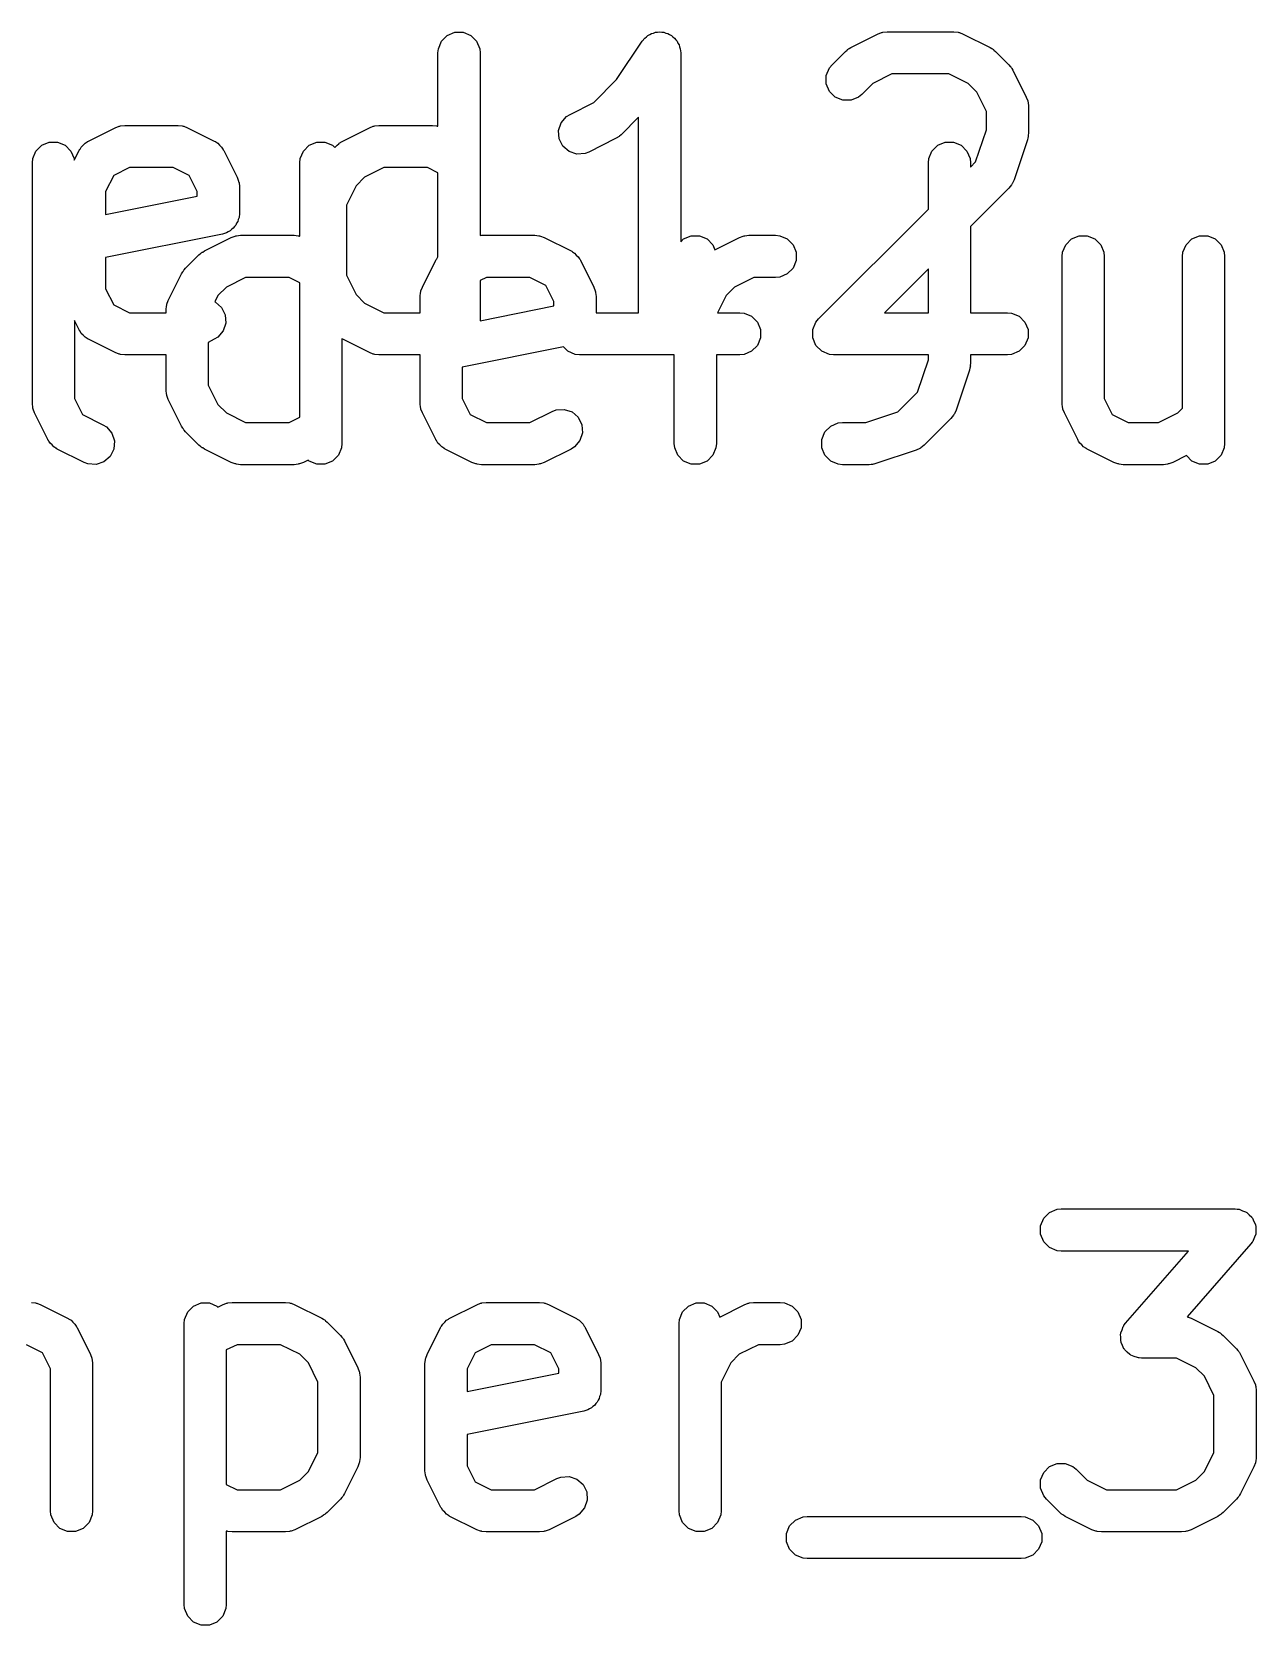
# Model space of a CAD drawing. Header units: inches. Extents: x -2.17 to 1.75, y 0.02 to 2.82.
# Drawn here: x 0.332 to 0.5036, y 0.9013 to 1.1246 of the extents above; entities that cross this region are included whole.
import ezdxf

# ---------------------------------------------------------------- set-up
doc = ezdxf.new("R2010")
doc.units = ezdxf.units.IN
doc.header["$MEASUREMENT"] = 0
doc.layers.add('BLACK', color=250, linetype='CONTINUOUS')

msp = doc.modelspace()

# ---------------------------------------------------------------- linework, layer by layer
at = {"layer": 'BLACK', "linetype": 'CONTINUOUS'}
for p, q in [((0.38945, 1.1233), (0.39026, 1.12412)), ((0.39026, 1.12412), (0.39133, 1.12456)), ((0.39133, 1.12456), (0.39248, 1.12456)), ((0.39248, 1.12456), (0.39355, 1.12412)), ((0.39355, 1.12412), (0.39436, 1.1233)), ((0.41757, 1.1233), (0.41794, 1.12375)), ((0.41794, 1.12375), (0.41818, 1.12391)), ((0.41818, 1.12391), (0.41839, 1.12412)), ((0.41839, 1.12412), (0.41865, 1.12423)), ((0.41865, 1.12423), (0.41889, 1.12439)), ((0.41889, 1.12439), (0.41918, 1.12444)), ((0.41918, 1.12444), (0.41945, 1.12456)), ((0.41945, 1.12456), (0.41974, 1.12456)), ((0.41974, 1.12456), (0.42002, 1.12461)), ((0.42002, 1.12461), (0.42031, 1.12456)), ((0.42031, 1.12456), (0.4206, 1.12456)), ((0.4206, 1.12456), (0.42087, 1.12445)), ((0.42087, 1.12445), (0.42115, 1.12439)), ((0.42115, 1.12439), (0.4214, 1.12423)), ((0.4214, 1.12423), (0.42167, 1.12412)), ((0.42167, 1.12412), (0.42187, 1.12391)), ((0.42187, 1.12391), (0.42211, 1.12375)), ((0.42211, 1.12375), (0.42227, 1.12351)), ((0.42227, 1.12351), (0.42248, 1.1233)), ((0.44683, 1.12243), (0.45058, 1.1243)), ((0.45058, 1.1243), (0.45112, 1.12451)), ((0.45112, 1.12451), (0.45122, 1.12452)), ((0.45122, 1.12452), (0.45132, 1.12456)), ((0.45132, 1.12456), (0.4519, 1.12461)), ((0.4519, 1.12461), (0.46127, 1.12461)), ((0.46127, 1.12461), (0.46185, 1.12456)), ((0.46185, 1.12456), (0.46195, 1.12452)), ((0.46195, 1.12452), (0.46205, 1.12451)), ((0.46205, 1.12451), (0.46259, 1.1243)), ((0.46259, 1.1243), (0.46634, 1.12243)), ((0.38895, 1.12166), (0.38901, 1.12224)), ((0.38895, 1.11138), (0.38895, 1.12166)), ((0.38901, 1.12224), (0.38945, 1.1233)), ((0.39436, 1.1233), (0.3948, 1.12224)), ((0.3948, 1.12224), (0.39486, 1.12166)), ((0.39486, 1.12166), (0.39486, 1.09608)), ((0.41398, 1.11792), (0.41757, 1.1233)), ((0.41757, 1.1233), (0.41757, 1.1233)), ((0.41757, 1.1233), (0.41757, 1.1233)), ((0.41757, 1.1233), (0.41757, 1.1233)), ((0.42248, 1.1233), (0.42259, 1.12303)), ((0.42259, 1.12303), (0.42275, 1.12279)), ((0.42275, 1.12279), (0.42281, 1.12251)), ((0.42281, 1.12251), (0.42292, 1.12224)), ((0.42292, 1.12224), (0.42298, 1.12167)), ((0.42298, 1.12167), (0.42298, 1.12166)), ((0.42298, 1.12166), (0.42298, 1.12166)), ((0.42298, 1.12166), (0.42298, 1.12166)), ((0.42298, 1.12166), (0.42298, 1.09519)), ((0.44419, 1.12), (0.44606, 1.12187)), ((0.44606, 1.12187), (0.44629, 1.12206)), ((0.44629, 1.12206), (0.44634, 1.12212)), ((0.44634, 1.12212), (0.44643, 1.12217)), ((0.44643, 1.12217), (0.44651, 1.12224)), ((0.44651, 1.12224), (0.44658, 1.12227)), ((0.44658, 1.12227), (0.44683, 1.12243)), ((0.46634, 1.12243), (0.46659, 1.12227)), ((0.46659, 1.12227), (0.46666, 1.12224)), ((0.46666, 1.12224), (0.46674, 1.12217)), ((0.46674, 1.12217), (0.46683, 1.12212)), ((0.46683, 1.12212), (0.46688, 1.12206)), ((0.46688, 1.12206), (0.46711, 1.12187)), ((0.46711, 1.12187), (0.46898, 1.12)), ((0.44338, 1.11849), (0.44382, 1.11955)), ((0.44382, 1.11955), (0.44419, 1.12)), ((0.46898, 1.12), (0.46917, 1.11977)), ((0.46917, 1.11977), (0.46923, 1.11972)), ((0.46923, 1.11972), (0.46928, 1.11963)), ((0.46928, 1.11963), (0.46935, 1.11955)), ((0.46935, 1.11955), (0.46938, 1.11948)), ((0.46938, 1.11948), (0.46954, 1.11923)), ((0.46954, 1.11923), (0.47141, 1.11548)), ((0.41078, 1.11471), (0.41398, 1.11792)), ((0.44338, 1.11734), (0.44338, 1.11849)), ((0.44382, 1.11627), (0.44338, 1.11734)), ((0.4499, 1.11736), (0.44836, 1.11582)), ((0.45259, 1.11871), (0.4499, 1.11736)), ((0.46057, 1.11871), (0.45259, 1.11871)), ((0.46327, 1.11736), (0.46057, 1.11871)), ((0.46447, 1.11616), (0.46327, 1.11736)), ((0.40746, 1.11305), (0.41078, 1.11471)), ((0.44463, 1.11546), (0.44382, 1.11627)), ((0.4457, 1.11502), (0.44463, 1.11546)), ((0.44685, 1.11502), (0.4457, 1.11502)), ((0.44791, 1.11546), (0.44685, 1.11502)), ((0.44836, 1.11582), (0.44791, 1.11546)), ((0.46582, 1.11346), (0.46447, 1.11616)), ((0.47141, 1.11548), (0.47162, 1.11494)), ((0.47162, 1.11494), (0.47163, 1.11484)), ((0.47163, 1.11484), (0.47167, 1.11474)), ((0.47167, 1.11474), (0.47172, 1.11416)), ((0.40621, 1.11187), (0.40697, 1.11274)), ((0.40697, 1.11274), (0.40746, 1.11305)), ((0.41707, 1.11266), (0.41462, 1.1102)), ((0.41707, 1.08524), (0.41707, 1.11266)), ((0.46582, 1.11089), (0.46582, 1.11346)), ((0.47172, 1.11416), (0.47172, 1.11041)), ((0.33997, 1.1093), (0.34372, 1.11118)), ((0.34372, 1.11118), (0.34426, 1.11139)), ((0.34426, 1.11139), (0.34436, 1.11139)), ((0.34436, 1.11139), (0.34446, 1.11143)), ((0.34446, 1.11143), (0.34504, 1.11149)), ((0.34504, 1.11149), (0.35253, 1.11149)), ((0.35253, 1.11149), (0.35311, 1.11143)), ((0.35311, 1.11143), (0.35321, 1.11139)), ((0.35321, 1.11139), (0.35331, 1.11139)), ((0.35331, 1.11139), (0.35386, 1.11118)), ((0.35386, 1.11118), (0.3576, 1.1093)), ((0.37559, 1.1093), (0.37934, 1.11118)), ((0.37934, 1.11118), (0.37988, 1.11139)), ((0.37988, 1.11139), (0.37998, 1.11139)), ((0.37998, 1.11139), (0.38008, 1.11143)), ((0.38008, 1.11143), (0.38066, 1.11149)), ((0.38066, 1.11149), (0.38816, 1.11149)), ((0.38816, 1.11149), (0.38873, 1.11143)), ((0.38873, 1.11143), (0.38883, 1.11139)), ((0.38883, 1.11139), (0.38894, 1.11139)), ((0.38894, 1.11139), (0.38895, 1.11138)), ((0.40585, 1.11078), (0.40621, 1.11187)), ((0.40593, 1.10963), (0.40585, 1.11078)), ((0.41439, 1.11001), (0.41434, 1.10995)), ((0.41462, 1.1102), (0.41439, 1.11001)), ((0.46431, 1.10638), (0.46582, 1.11089)), ((0.4717, 1.11004), (0.47168, 1.10994)), ((0.47172, 1.11041), (0.47169, 1.11012)), ((0.47169, 1.11012), (0.4717, 1.11004)), ((0.33214, 1.10684), (0.33258, 1.10791)), ((0.33258, 1.10791), (0.3334, 1.10872)), ((0.3334, 1.10872), (0.33446, 1.10916)), ((0.33446, 1.10916), (0.33562, 1.10916)), ((0.33562, 1.10916), (0.33668, 1.10872)), ((0.33668, 1.10872), (0.33749, 1.10791)), ((0.33749, 1.10791), (0.33794, 1.10684)), ((0.33796, 1.10661), (0.33865, 1.10798)), ((0.33865, 1.10798), (0.33871, 1.10808)), ((0.33871, 1.10808), (0.33872, 1.10812)), ((0.33872, 1.10812), (0.33877, 1.10818)), ((0.33877, 1.10818), (0.33895, 1.10847)), ((0.33895, 1.10847), (0.33923, 1.10872)), ((0.33923, 1.10872), (0.33948, 1.109)), ((0.33948, 1.109), (0.33977, 1.10918)), ((0.33977, 1.10918), (0.33982, 1.10923)), ((0.33982, 1.10923), (0.33987, 1.10924)), ((0.33987, 1.10924), (0.33997, 1.1093)), ((0.3576, 1.1093), (0.3577, 1.10924)), ((0.3577, 1.10924), (0.35775, 1.10923)), ((0.35775, 1.10923), (0.3578, 1.10918)), ((0.3578, 1.10918), (0.35809, 1.109)), ((0.35809, 1.109), (0.35834, 1.10872)), ((0.35834, 1.10872), (0.35862, 1.10847)), ((0.35862, 1.10847), (0.3588, 1.10818)), ((0.3588, 1.10818), (0.35885, 1.10812)), ((0.35885, 1.10812), (0.35886, 1.10808)), ((0.35886, 1.10808), (0.35893, 1.10798)), ((0.35893, 1.10798), (0.3608, 1.10423)), ((0.36964, 1.10684), (0.37008, 1.10791)), ((0.37008, 1.10791), (0.37089, 1.10872)), ((0.37089, 1.10872), (0.37196, 1.10916)), ((0.37196, 1.10916), (0.37311, 1.10916)), ((0.37311, 1.10916), (0.37418, 1.10872)), ((0.37418, 1.10872), (0.37448, 1.10841)), ((0.37448, 1.10841), (0.37482, 1.10875)), ((0.37482, 1.10875), (0.37505, 1.10894)), ((0.37505, 1.10894), (0.3751, 1.109)), ((0.3751, 1.109), (0.37519, 1.10905)), ((0.37519, 1.10905), (0.37527, 1.10912)), ((0.37527, 1.10912), (0.37534, 1.10915)), ((0.37534, 1.10915), (0.37559, 1.1093)), ((0.40645, 1.1086), (0.40593, 1.10963)), ((0.40732, 1.10785), (0.40645, 1.1086)), ((0.40841, 1.10748), (0.40732, 1.10785)), ((0.41385, 1.10965), (0.4101, 1.10777)), ((0.4141, 1.1098), (0.41385, 1.10965)), ((0.41417, 1.10983), (0.4141, 1.1098)), ((0.41425, 1.1099), (0.41417, 1.10983)), ((0.41434, 1.10995), (0.41425, 1.1099)), ((0.45775, 1.10684), (0.45819, 1.10791)), ((0.45819, 1.10791), (0.45901, 1.10872)), ((0.45901, 1.10872), (0.46007, 1.10916)), ((0.46007, 1.10916), (0.46122, 1.10916)), ((0.46122, 1.10916), (0.46229, 1.10872)), ((0.46229, 1.10872), (0.4631, 1.10791)), ((0.4631, 1.10791), (0.46354, 1.10684)), ((0.47157, 1.10948), (0.4697, 1.10385)), ((0.47164, 1.10976), (0.47157, 1.10948)), ((0.47167, 1.10984), (0.47164, 1.10976)), ((0.47168, 1.10994), (0.47167, 1.10984)), ((0.33209, 1.10627), (0.33214, 1.10684)), ((0.33209, 1.07252), (0.33209, 1.10627)), ((0.33794, 1.10684), (0.33796, 1.10661)), ((0.34573, 1.10558), (0.34349, 1.10446)), ((0.35184, 1.10558), (0.34573, 1.10558)), ((0.35408, 1.10446), (0.35184, 1.10558)), ((0.36958, 1.10627), (0.36964, 1.10684)), ((0.36958, 1.09599), (0.36958, 1.10627)), ((0.38135, 1.10558), (0.37866, 1.10424)), ((0.38746, 1.10558), (0.38135, 1.10558)), ((0.38895, 1.10484), (0.38746, 1.10558)), ((0.40956, 1.10756), (0.40841, 1.10748)), ((0.4101, 1.10777), (0.40956, 1.10756)), ((0.4577, 1.10627), (0.45775, 1.10684)), ((0.4577, 1.09976), (0.4577, 1.10627)), ((0.46354, 1.10684), (0.4636, 1.10627)), ((0.4636, 1.10567), (0.46431, 1.10638)), ((0.4636, 1.10627), (0.4636, 1.10567)), ((0.34349, 1.10446), (0.34236, 1.10222)), ((0.35521, 1.10222), (0.35408, 1.10446)), ((0.3608, 1.10423), (0.36101, 1.10369)), ((0.36101, 1.10369), (0.36101, 1.10359)), ((0.36101, 1.10359), (0.36106, 1.10349)), ((0.36106, 1.10349), (0.36111, 1.10291)), ((0.37866, 1.10424), (0.37746, 1.10304)), ((0.38895, 1.09308), (0.38895, 1.10484)), ((0.46946, 1.10333), (0.46939, 1.10325)), ((0.4697, 1.10385), (0.46946, 1.10333)), ((0.34236, 1.10222), (0.34236, 1.09902)), ((0.34236, 1.09902), (0.35521, 1.10158)), ((0.35521, 1.10158), (0.35521, 1.10222)), ((0.36111, 1.10291), (0.36111, 1.09916)), ((0.37746, 1.10304), (0.37611, 1.10034)), ((0.46898, 1.1027), (0.4636, 1.09732)), ((0.46935, 1.10315), (0.46898, 1.1027)), ((0.46939, 1.10325), (0.46935, 1.10315)), ((0.36111, 1.09916), (0.36106, 1.09859)), ((0.37611, 1.10034), (0.37611, 1.09049)), ((0.44231, 1.08438), (0.4577, 1.09976)), ((0.3598, 1.09671), (0.35953, 1.0966)), ((0.36001, 1.09692), (0.3598, 1.09671)), ((0.36025, 1.09708), (0.36001, 1.09692)), ((0.36041, 1.09732), (0.36025, 1.09708)), ((0.36061, 1.09752), (0.36041, 1.09732)), ((0.36073, 1.09779), (0.36061, 1.09752)), ((0.36089, 1.09804), (0.36073, 1.09779)), ((0.36094, 1.09832), (0.36089, 1.09804)), ((0.36106, 1.09859), (0.36094, 1.09832)), ((0.4636, 1.09732), (0.4636, 1.08524)), ((0.35874, 1.09627), (0.34236, 1.09299)), ((0.35622, 1.09391), (0.35997, 1.09578)), ((0.35929, 1.09644), (0.35874, 1.09627)), ((0.35953, 1.0966), (0.35929, 1.09644)), ((0.35997, 1.09578), (0.36051, 1.09599)), ((0.36051, 1.09599), (0.36061, 1.096)), ((0.36061, 1.096), (0.36071, 1.09604)), ((0.36071, 1.09604), (0.36129, 1.0961)), ((0.36129, 1.0961), (0.36879, 1.0961)), ((0.36879, 1.0961), (0.36936, 1.09604)), ((0.36936, 1.09604), (0.36946, 1.096)), ((0.36946, 1.096), (0.36956, 1.09599)), ((0.36956, 1.09599), (0.36958, 1.09599)), ((0.39486, 1.09608), (0.39503, 1.0961)), ((0.39503, 1.0961), (0.40253, 1.0961)), ((0.40253, 1.0961), (0.40311, 1.09604)), ((0.40311, 1.09604), (0.4032, 1.096)), ((0.4032, 1.096), (0.40331, 1.09599)), ((0.40331, 1.09599), (0.40385, 1.09578)), ((0.40385, 1.09578), (0.4076, 1.09391)), ((0.42298, 1.09519), (0.42339, 1.0956)), ((0.42339, 1.0956), (0.42445, 1.09604)), ((0.42445, 1.09604), (0.4256, 1.09604)), ((0.4256, 1.09604), (0.42667, 1.0956)), ((0.42667, 1.0956), (0.42748, 1.09478)), ((0.42748, 1.09478), (0.42778, 1.09407)), ((0.42778, 1.09407), (0.43121, 1.09578)), ((0.43121, 1.09578), (0.43175, 1.09599)), ((0.43175, 1.09599), (0.43185, 1.096)), ((0.43185, 1.096), (0.43195, 1.09604)), ((0.43195, 1.09604), (0.43253, 1.0961)), ((0.43253, 1.0961), (0.43628, 1.0961)), ((0.43628, 1.0961), (0.43685, 1.09604)), ((0.43685, 1.09604), (0.43792, 1.0956)), ((0.43792, 1.0956), (0.43873, 1.09478)), ((0.43873, 1.09478), (0.43917, 1.09372)), ((0.4765, 1.09372), (0.47694, 1.09478)), ((0.47694, 1.09478), (0.47776, 1.0956)), ((0.47776, 1.0956), (0.47882, 1.09604)), ((0.47882, 1.09604), (0.47997, 1.09604)), ((0.47997, 1.09604), (0.48104, 1.0956)), ((0.48104, 1.0956), (0.48185, 1.09478)), ((0.48185, 1.09478), (0.48229, 1.09372)), ((0.49337, 1.09372), (0.49381, 1.09478)), ((0.49381, 1.09478), (0.49463, 1.0956)), ((0.49463, 1.0956), (0.49569, 1.09604)), ((0.49569, 1.09604), (0.49685, 1.09604)), ((0.49685, 1.09604), (0.49791, 1.0956)), ((0.49791, 1.0956), (0.49872, 1.09478)), ((0.49872, 1.09478), (0.49917, 1.09372)), ((0.34236, 1.09299), (0.34236, 1.08861)), ((0.35357, 1.09148), (0.35545, 1.09336)), ((0.35545, 1.09336), (0.35567, 1.09354)), ((0.35567, 1.09354), (0.35573, 1.0936)), ((0.35573, 1.0936), (0.35582, 1.09366)), ((0.35582, 1.09366), (0.3559, 1.09372)), ((0.3559, 1.09372), (0.35597, 1.09375)), ((0.35597, 1.09375), (0.35622, 1.09391)), ((0.38677, 1.08884), (0.38864, 1.09259)), ((0.38864, 1.09259), (0.3887, 1.09269)), ((0.3887, 1.09269), (0.38872, 1.09273)), ((0.38872, 1.09273), (0.38877, 1.09279)), ((0.38877, 1.09279), (0.38895, 1.09308)), ((0.38895, 1.09308), (0.38895, 1.09308)), ((0.4076, 1.09391), (0.4077, 1.09385)), ((0.4077, 1.09385), (0.40774, 1.09383)), ((0.40774, 1.09383), (0.4078, 1.09379)), ((0.4078, 1.09379), (0.40809, 1.0936)), ((0.40809, 1.0936), (0.40833, 1.09332)), ((0.40833, 1.09332), (0.40861, 1.09308)), ((0.40861, 1.09308), (0.4088, 1.09279)), ((0.4088, 1.09279), (0.40885, 1.09273)), ((0.40885, 1.09273), (0.40886, 1.09269)), ((0.40886, 1.09269), (0.40892, 1.09259)), ((0.40892, 1.09259), (0.4108, 1.08884)), ((0.43917, 1.09257), (0.43873, 1.0915)), ((0.43917, 1.09372), (0.43917, 1.09257)), ((0.47644, 1.09314), (0.4765, 1.09372)), ((0.47644, 1.07252), (0.47644, 1.09314)), ((0.48229, 1.09372), (0.48235, 1.09314)), ((0.48235, 1.09314), (0.48235, 1.07322)), ((0.49332, 1.09314), (0.49337, 1.09372)), ((0.49332, 1.07187), (0.49332, 1.09314)), ((0.49917, 1.09372), (0.49922, 1.09314)), ((0.49922, 1.09314), (0.49922, 1.0669)), ((0.35115, 1.08697), (0.35302, 1.09071)), ((0.35302, 1.09071), (0.35318, 1.09096)), ((0.35318, 1.09096), (0.35321, 1.09103)), ((0.35321, 1.09103), (0.35327, 1.09112)), ((0.35327, 1.09112), (0.35333, 1.0912)), ((0.35333, 1.0912), (0.35339, 1.09126)), ((0.35339, 1.09126), (0.35357, 1.09148)), ((0.36198, 1.09019), (0.35929, 1.08884)), ((0.36809, 1.09019), (0.36198, 1.09019)), ((0.36958, 1.08944), (0.36809, 1.09019)), ((0.37611, 1.09049), (0.37746, 1.08779)), ((0.39573, 1.09019), (0.39486, 1.08976)), ((0.40183, 1.09019), (0.39573, 1.09019)), ((0.40408, 1.08907), (0.40183, 1.09019)), ((0.43322, 1.09019), (0.43053, 1.08884)), ((0.43628, 1.09019), (0.43322, 1.09019)), ((0.43685, 1.09025), (0.43628, 1.09019)), ((0.43792, 1.09069), (0.43685, 1.09025)), ((0.43873, 1.0915), (0.43792, 1.09069)), ((0.4577, 1.09141), (0.45153, 1.08524)), ((0.4577, 1.08524), (0.4577, 1.09141)), ((0.34236, 1.08861), (0.34349, 1.08637)), ((0.35929, 1.08884), (0.35809, 1.08764)), ((0.36958, 1.0706), (0.36958, 1.08944)), ((0.37746, 1.08779), (0.37866, 1.08659)), ((0.38645, 1.08752), (0.38651, 1.0881)), ((0.38651, 1.0881), (0.38655, 1.08819)), ((0.38655, 1.08819), (0.38656, 1.0883)), ((0.38656, 1.0883), (0.38677, 1.08884)), ((0.39486, 1.08976), (0.39486, 1.08412)), ((0.4052, 1.08682), (0.40408, 1.08907)), ((0.4108, 1.08884), (0.411, 1.0883)), ((0.411, 1.0883), (0.41101, 1.08819)), ((0.41101, 1.08819), (0.41105, 1.0881)), ((0.41105, 1.0881), (0.41111, 1.08752)), ((0.43053, 1.08884), (0.42933, 1.08764)), ((0.34349, 1.08637), (0.34573, 1.08524)), ((0.35083, 1.08564), (0.35089, 1.08622)), ((0.35083, 1.08524), (0.35083, 1.08564)), ((0.35089, 1.08622), (0.35093, 1.08632)), ((0.35093, 1.08632), (0.35094, 1.08642)), ((0.35094, 1.08642), (0.35115, 1.08697)), ((0.35809, 1.08764), (0.35765, 1.08676)), ((0.35765, 1.08676), (0.35775, 1.08673)), ((0.35775, 1.08673), (0.35862, 1.08598)), ((0.35862, 1.08598), (0.35913, 1.08495)), ((0.37866, 1.08659), (0.38135, 1.08524)), ((0.38645, 1.08524), (0.38645, 1.08752)), ((0.39486, 1.08412), (0.4052, 1.08619)), ((0.4052, 1.08619), (0.4052, 1.08682)), ((0.41111, 1.08752), (0.41111, 1.08524)), ((0.42933, 1.08764), (0.42813, 1.08524)), ((0.33865, 1.08284), (0.33799, 1.08415)), ((0.33799, 1.08415), (0.33799, 1.07322)), ((0.34573, 1.08524), (0.35083, 1.08524)), ((0.35921, 1.0838), (0.35885, 1.0827)), ((0.35913, 1.08495), (0.35921, 1.0838)), ((0.38135, 1.08524), (0.38645, 1.08524)), ((0.41111, 1.08524), (0.41707, 1.08524)), ((0.42813, 1.08524), (0.43127, 1.08524)), ((0.43127, 1.08524), (0.43185, 1.08519)), ((0.43185, 1.08519), (0.43292, 1.08475)), ((0.43292, 1.08475), (0.43373, 1.08393)), ((0.43373, 1.08393), (0.43417, 1.08287)), ((0.4415, 1.08287), (0.44194, 1.08393)), ((0.44194, 1.08393), (0.44231, 1.08438)), ((0.45153, 1.08524), (0.4577, 1.08524)), ((0.4636, 1.08524), (0.46877, 1.08524)), ((0.46877, 1.08524), (0.46935, 1.08519)), ((0.46935, 1.08519), (0.47041, 1.08475)), ((0.47041, 1.08475), (0.47123, 1.08393)), ((0.47123, 1.08393), (0.47167, 1.08287)), ((0.33871, 1.08275), (0.33865, 1.08284)), ((0.33872, 1.0827), (0.33871, 1.08275)), ((0.33877, 1.08265), (0.33872, 1.0827)), ((0.33895, 1.08235), (0.33877, 1.08265)), ((0.33923, 1.08211), (0.33895, 1.08235)), ((0.33948, 1.08183), (0.33923, 1.08211)), ((0.33977, 1.08165), (0.33948, 1.08183)), ((0.33982, 1.0816), (0.33977, 1.08165)), ((0.33987, 1.08159), (0.33982, 1.0816)), ((0.33997, 1.08152), (0.33987, 1.08159)), ((0.34372, 1.07965), (0.33997, 1.08152)), ((0.3576, 1.08152), (0.35674, 1.08109)), ((0.35674, 1.08109), (0.35674, 1.07509)), ((0.35809, 1.08183), (0.3576, 1.08152)), ((0.35885, 1.0827), (0.35809, 1.08183)), ((0.37559, 1.08152), (0.37549, 1.08159)), ((0.37549, 1.08159), (0.37549, 1.0669)), ((0.37934, 1.07965), (0.37559, 1.08152)), ((0.43417, 1.08171), (0.43373, 1.08065)), ((0.43417, 1.08287), (0.43417, 1.08171)), ((0.4415, 1.08171), (0.4415, 1.08287)), ((0.44194, 1.08065), (0.4415, 1.08171)), ((0.47167, 1.08171), (0.47123, 1.08065)), ((0.47167, 1.08287), (0.47167, 1.08171)), ((0.34426, 1.07944), (0.34372, 1.07965)), ((0.34436, 1.07944), (0.34426, 1.07944)), ((0.34446, 1.07939), (0.34436, 1.07944)), ((0.34504, 1.07934), (0.34446, 1.07939)), ((0.35083, 1.07934), (0.34504, 1.07934)), ((0.35083, 1.0744), (0.35083, 1.07934)), ((0.37988, 1.07944), (0.37934, 1.07965)), ((0.37998, 1.07944), (0.37988, 1.07944)), ((0.38008, 1.07939), (0.37998, 1.07944)), ((0.38066, 1.07934), (0.38008, 1.07939)), ((0.38645, 1.07934), (0.38066, 1.07934)), ((0.38645, 1.07252), (0.38645, 1.07934)), ((0.40654, 1.08044), (0.39236, 1.0776)), ((0.40714, 1.07984), (0.40654, 1.08044)), ((0.4082, 1.07939), (0.40714, 1.07984)), ((0.40878, 1.07934), (0.4082, 1.07939)), ((0.42208, 1.07934), (0.40878, 1.07934)), ((0.42208, 1.0669), (0.42208, 1.07934)), ((0.43127, 1.07934), (0.42798, 1.07934)), ((0.42798, 1.07934), (0.42798, 1.0669)), ((0.43185, 1.07939), (0.43127, 1.07934)), ((0.43292, 1.07984), (0.43185, 1.07939)), ((0.43373, 1.08065), (0.43292, 1.07984)), ((0.44276, 1.07984), (0.44194, 1.08065)), ((0.44382, 1.07939), (0.44276, 1.07984)), ((0.4444, 1.07934), (0.44382, 1.07939)), ((0.4577, 1.07934), (0.4444, 1.07934)), ((0.4577, 1.07862), (0.4577, 1.07934)), ((0.46877, 1.07934), (0.4636, 1.07934)), ((0.4636, 1.07934), (0.4636, 1.07815)), ((0.46935, 1.07939), (0.46877, 1.07934)), ((0.47041, 1.07984), (0.46935, 1.07939)), ((0.47123, 1.08065), (0.47041, 1.07984)), ((0.39236, 1.0776), (0.39236, 1.07322)), ((0.45619, 1.07412), (0.4577, 1.07862)), ((0.46345, 1.07721), (0.46158, 1.07159)), ((0.46351, 1.0775), (0.46345, 1.07721)), ((0.46354, 1.07757), (0.46351, 1.0775)), ((0.46355, 1.07767), (0.46354, 1.07757)), ((0.46358, 1.07778), (0.46355, 1.07767)), ((0.4636, 1.07815), (0.46357, 1.07785)), ((0.46357, 1.07785), (0.46358, 1.07778)), ((0.35089, 1.07382), (0.35083, 1.0744)), ((0.35674, 1.07509), (0.35809, 1.0724)), ((0.33214, 1.07195), (0.33209, 1.07252)), ((0.33799, 1.07322), (0.33911, 1.07097)), ((0.35093, 1.07372), (0.35089, 1.07382)), ((0.35094, 1.07362), (0.35093, 1.07372)), ((0.35115, 1.07308), (0.35094, 1.07362)), ((0.35302, 1.06933), (0.35115, 1.07308)), ((0.35809, 1.0724), (0.35929, 1.0712)), ((0.38651, 1.07195), (0.38645, 1.07252)), ((0.39236, 1.07322), (0.39348, 1.07097)), ((0.45343, 1.07135), (0.45619, 1.07412)), ((0.4765, 1.07195), (0.47644, 1.07252)), ((0.48235, 1.07322), (0.48347, 1.07097)), ((0.33218, 1.07185), (0.33214, 1.07195)), ((0.33219, 1.07174), (0.33218, 1.07185)), ((0.3324, 1.0712), (0.33219, 1.07174)), ((0.33427, 1.06745), (0.3324, 1.0712)), ((0.33911, 1.07097), (0.34198, 1.06954)), ((0.35929, 1.0712), (0.36198, 1.06985)), ((0.36198, 1.06985), (0.36809, 1.06985)), ((0.36809, 1.06985), (0.36958, 1.0706)), ((0.38655, 1.07185), (0.38651, 1.07195)), ((0.38656, 1.07174), (0.38655, 1.07185)), ((0.38677, 1.0712), (0.38656, 1.07174)), ((0.38864, 1.06745), (0.38677, 1.0712)), ((0.39348, 1.07097), (0.39573, 1.06985)), ((0.39573, 1.06985), (0.40183, 1.06985)), ((0.40183, 1.06985), (0.40496, 1.07141)), ((0.40496, 1.07141), (0.4055, 1.07162)), ((0.4055, 1.07162), (0.40665, 1.0717)), ((0.40665, 1.0717), (0.40774, 1.07134)), ((0.40774, 1.07134), (0.40861, 1.07058)), ((0.40861, 1.07058), (0.40913, 1.06955)), ((0.44507, 1.06979), (0.44565, 1.06985)), ((0.44565, 1.06985), (0.44892, 1.06985)), ((0.44892, 1.06985), (0.45343, 1.07135)), ((0.46086, 1.07043), (0.45711, 1.06668)), ((0.46123, 1.07088), (0.46086, 1.07043)), ((0.46127, 1.07098), (0.46123, 1.07088)), ((0.46134, 1.07106), (0.46127, 1.07098)), ((0.46158, 1.07159), (0.46134, 1.07106)), ((0.47654, 1.07185), (0.4765, 1.07195)), ((0.47655, 1.07174), (0.47654, 1.07185)), ((0.47676, 1.0712), (0.47655, 1.07174)), ((0.47863, 1.06745), (0.47676, 1.0712)), ((0.48347, 1.07097), (0.48572, 1.06985)), ((0.48572, 1.06985), (0.48995, 1.06985)), ((0.48995, 1.06985), (0.49265, 1.0712)), ((0.49265, 1.0712), (0.49332, 1.07187)), ((0.34198, 1.06954), (0.34247, 1.06923)), ((0.34247, 1.06923), (0.34323, 1.06836)), ((0.34323, 1.06836), (0.34359, 1.06727)), ((0.35318, 1.06908), (0.35302, 1.06933)), ((0.35321, 1.06901), (0.35318, 1.06908)), ((0.35327, 1.06892), (0.35321, 1.06901)), ((0.35333, 1.06884), (0.35327, 1.06892)), ((0.35339, 1.06878), (0.35333, 1.06884)), ((0.35357, 1.06856), (0.35339, 1.06878)), ((0.35545, 1.06668), (0.35357, 1.06856)), ((0.40921, 1.0684), (0.40885, 1.06731)), ((0.40913, 1.06955), (0.40921, 1.0684)), ((0.44275, 1.06747), (0.4432, 1.06854)), ((0.4432, 1.06854), (0.44401, 1.06935)), ((0.44401, 1.06935), (0.44507, 1.06979)), ((0.33433, 1.06735), (0.33427, 1.06745)), ((0.33435, 1.06731), (0.33433, 1.06735)), ((0.3344, 1.06725), (0.33435, 1.06731)), ((0.33458, 1.06696), (0.3344, 1.06725)), ((0.33486, 1.06672), (0.33458, 1.06696)), ((0.3351, 1.06644), (0.33486, 1.06672)), ((0.3354, 1.06626), (0.3351, 1.06644)), ((0.33545, 1.06621), (0.3354, 1.06626)), ((0.3355, 1.06619), (0.33545, 1.06621)), ((0.33559, 1.06613), (0.3355, 1.06619)), ((0.33934, 1.06426), (0.33559, 1.06613)), ((0.34351, 1.06612), (0.343, 1.06509)), ((0.34359, 1.06727), (0.34351, 1.06612)), ((0.35567, 1.0665), (0.35545, 1.06668)), ((0.35573, 1.06644), (0.35567, 1.0665)), ((0.35582, 1.06638), (0.35573, 1.06644)), ((0.3559, 1.06632), (0.35582, 1.06638)), ((0.35597, 1.06629), (0.3559, 1.06632)), ((0.35622, 1.06613), (0.35597, 1.06629)), ((0.35997, 1.06426), (0.35622, 1.06613)), ((0.37543, 1.06632), (0.37499, 1.06526)), ((0.37549, 1.0669), (0.37543, 1.06632)), ((0.3887, 1.06735), (0.38864, 1.06745)), ((0.38872, 1.06731), (0.3887, 1.06735)), ((0.38877, 1.06725), (0.38872, 1.06731)), ((0.38895, 1.06696), (0.38877, 1.06725)), ((0.38923, 1.06672), (0.38895, 1.06696)), ((0.38947, 1.06644), (0.38923, 1.06672)), ((0.38976, 1.06626), (0.38947, 1.06644)), ((0.38982, 1.06621), (0.38976, 1.06626)), ((0.38987, 1.06619), (0.38982, 1.06621)), ((0.38996, 1.06613), (0.38987, 1.06619)), ((0.39371, 1.06426), (0.38996, 1.06613)), ((0.4076, 1.06613), (0.40385, 1.06426)), ((0.40809, 1.06644), (0.4076, 1.06613)), ((0.40885, 1.06731), (0.40809, 1.06644)), ((0.42213, 1.06632), (0.42208, 1.0669)), ((0.42257, 1.06526), (0.42213, 1.06632)), ((0.42792, 1.06632), (0.42748, 1.06526)), ((0.42798, 1.0669), (0.42792, 1.06632)), ((0.44275, 1.06632), (0.44275, 1.06747)), ((0.4432, 1.06526), (0.44275, 1.06632)), ((0.45596, 1.06597), (0.45033, 1.0641)), ((0.45649, 1.06621), (0.45596, 1.06597)), ((0.45657, 1.06628), (0.45649, 1.06621)), ((0.45666, 1.06632), (0.45657, 1.06628)), ((0.45711, 1.06668), (0.45666, 1.06632)), ((0.47869, 1.06735), (0.47863, 1.06745)), ((0.47871, 1.06731), (0.47869, 1.06735)), ((0.47875, 1.06725), (0.47871, 1.06731)), ((0.47894, 1.06696), (0.47875, 1.06725)), ((0.47922, 1.06672), (0.47894, 1.06696)), ((0.47946, 1.06644), (0.47922, 1.06672)), ((0.47975, 1.06626), (0.47946, 1.06644)), ((0.47981, 1.06621), (0.47975, 1.06626)), ((0.47985, 1.06619), (0.47981, 1.06621)), ((0.47995, 1.06613), (0.47985, 1.06619)), ((0.4837, 1.06426), (0.47995, 1.06613)), ((0.49917, 1.06632), (0.49872, 1.06526)), ((0.49922, 1.0669), (0.49917, 1.06632)), ((0.33988, 1.06405), (0.33934, 1.06426)), ((0.34103, 1.06397), (0.33988, 1.06405)), ((0.34213, 1.06433), (0.34103, 1.06397)), ((0.343, 1.06509), (0.34213, 1.06433)), ((0.36051, 1.06405), (0.35997, 1.06426)), ((0.36061, 1.06404), (0.36051, 1.06405)), ((0.36071, 1.064), (0.36061, 1.06404)), ((0.36129, 1.06394), (0.36071, 1.064)), ((0.36879, 1.06394), (0.36129, 1.06394)), ((0.36936, 1.064), (0.36879, 1.06394)), ((0.36946, 1.06404), (0.36936, 1.064)), ((0.36956, 1.06405), (0.36946, 1.06404)), ((0.37011, 1.06426), (0.36956, 1.06405)), ((0.37076, 1.06458), (0.37011, 1.06426)), ((0.37089, 1.06444), (0.37076, 1.06458)), ((0.37196, 1.064), (0.37089, 1.06444)), ((0.37311, 1.064), (0.37196, 1.064)), ((0.37418, 1.06444), (0.37311, 1.064)), ((0.37499, 1.06526), (0.37418, 1.06444)), ((0.39425, 1.06405), (0.39371, 1.06426)), ((0.39436, 1.06404), (0.39425, 1.06405)), ((0.39446, 1.064), (0.39436, 1.06404)), ((0.39503, 1.06394), (0.39446, 1.064)), ((0.40253, 1.06394), (0.39503, 1.06394)), ((0.40311, 1.064), (0.40253, 1.06394)), ((0.4032, 1.06404), (0.40311, 1.064)), ((0.40331, 1.06405), (0.4032, 1.06404)), ((0.40385, 1.06426), (0.40331, 1.06405)), ((0.42339, 1.06444), (0.42257, 1.06526)), ((0.42445, 1.064), (0.42339, 1.06444)), ((0.4256, 1.064), (0.42445, 1.064)), ((0.42667, 1.06444), (0.4256, 1.064)), ((0.42748, 1.06526), (0.42667, 1.06444)), ((0.44401, 1.06444), (0.4432, 1.06526)), ((0.44507, 1.064), (0.44401, 1.06444)), ((0.44565, 1.06394), (0.44507, 1.064)), ((0.4494, 1.06394), (0.44565, 1.06394)), ((0.44969, 1.06397), (0.4494, 1.06394)), ((0.44977, 1.06397), (0.44969, 1.06397)), ((0.44987, 1.06399), (0.44977, 1.06397)), ((0.44998, 1.064), (0.44987, 1.06399)), ((0.45005, 1.06403), (0.44998, 1.064)), ((0.45033, 1.0641), (0.45005, 1.06403)), ((0.48424, 1.06405), (0.4837, 1.06426)), ((0.48435, 1.06404), (0.48424, 1.06405)), ((0.48444, 1.064), (0.48435, 1.06404)), ((0.48502, 1.06394), (0.48444, 1.064)), ((0.49064, 1.06394), (0.48502, 1.06394)), ((0.49122, 1.064), (0.49064, 1.06394)), ((0.49132, 1.06404), (0.49122, 1.064)), ((0.49142, 1.06405), (0.49132, 1.06404)), ((0.49197, 1.06426), (0.49142, 1.06405)), ((0.49386, 1.06521), (0.49197, 1.06426)), ((0.49463, 1.06444), (0.49386, 1.06521)), ((0.49569, 1.064), (0.49463, 1.06444)), ((0.49685, 1.064), (0.49569, 1.064)), ((0.49791, 1.06444), (0.49685, 1.064)), ((0.49872, 1.06526), (0.49791, 1.06444)), ((0.47342, 0.95724), (0.47386, 0.9583)), ((0.47386, 0.9583), (0.47467, 0.95912)), ((0.47467, 0.95912), (0.47574, 0.95956)), ((0.47574, 0.95956), (0.47631, 0.95961)), ((0.47631, 0.95961), (0.50069, 0.95961)), ((0.50069, 0.95961), (0.50099, 0.95958)), ((0.50099, 0.95958), (0.50107, 0.95959)), ((0.50107, 0.95959), (0.50112, 0.95957)), ((0.50112, 0.95957), (0.50126, 0.95956)), ((0.50126, 0.95956), (0.50171, 0.95937)), ((0.50171, 0.95937), (0.50216, 0.95922)), ((0.50216, 0.95922), (0.50223, 0.95915)), ((0.50223, 0.95915), (0.50233, 0.95912)), ((0.50233, 0.95912), (0.50267, 0.95878)), ((0.50267, 0.95878), (0.50303, 0.95846)), ((0.50303, 0.95846), (0.50307, 0.95837)), ((0.50307, 0.95837), (0.50314, 0.9583)), ((0.50314, 0.9583), (0.50332, 0.95786)), ((0.47342, 0.95608), (0.47342, 0.95724)), ((0.47386, 0.95502), (0.47342, 0.95608)), ((0.50332, 0.95786), (0.50354, 0.95743)), ((0.50358, 0.95608), (0.5034, 0.95564)), ((0.50354, 0.95743), (0.50354, 0.95733)), ((0.50354, 0.95733), (0.50358, 0.95724)), ((0.50358, 0.95724), (0.50358, 0.95676)), ((0.50358, 0.95676), (0.50361, 0.95628)), ((0.50361, 0.95628), (0.50358, 0.95618)), ((0.50358, 0.95618), (0.50358, 0.95608)), ((0.47467, 0.95421), (0.47386, 0.95502)), ((0.47574, 0.95376), (0.47467, 0.95421)), ((0.47631, 0.95371), (0.47574, 0.95376)), ((0.49418, 0.95371), (0.47631, 0.95371)), ((0.48534, 0.94361), (0.49418, 0.95371)), ((0.50291, 0.95472), (0.49398, 0.94451)), ((0.50309, 0.95497), (0.50291, 0.95472)), ((0.50314, 0.95502), (0.50309, 0.95497)), ((0.50316, 0.95507), (0.50314, 0.95502)), ((0.50324, 0.95519), (0.50316, 0.95507)), ((0.5034, 0.95564), (0.50324, 0.95519)), ((0.33196, 0.94649), (0.33253, 0.94643)), ((0.33253, 0.94643), (0.33263, 0.94639)), ((0.33263, 0.94639), (0.33274, 0.94639)), ((0.33274, 0.94639), (0.33328, 0.94618)), ((0.33328, 0.94618), (0.33703, 0.9443)), ((0.35343, 0.94411), (0.35387, 0.94518)), ((0.35387, 0.94518), (0.35469, 0.94599)), ((0.35469, 0.94599), (0.35575, 0.94643)), ((0.35575, 0.94643), (0.35691, 0.94643)), ((0.35691, 0.94643), (0.35797, 0.94599)), ((0.35797, 0.94599), (0.35811, 0.94585)), ((0.35811, 0.94585), (0.35876, 0.94618)), ((0.35876, 0.94618), (0.3593, 0.94639)), ((0.3593, 0.94639), (0.3594, 0.94639)), ((0.3594, 0.94639), (0.3595, 0.94643)), ((0.3595, 0.94643), (0.36008, 0.94649)), ((0.36008, 0.94649), (0.36758, 0.94649)), ((0.36758, 0.94649), (0.36815, 0.94643)), ((0.36815, 0.94643), (0.36825, 0.94639)), ((0.36825, 0.94639), (0.36836, 0.94639)), ((0.36836, 0.94639), (0.3689, 0.94618)), ((0.3689, 0.94618), (0.37265, 0.9443)), ((0.39063, 0.9443), (0.39438, 0.94618)), ((0.39438, 0.94618), (0.39492, 0.94639)), ((0.39492, 0.94639), (0.39503, 0.94639)), ((0.39503, 0.94639), (0.39512, 0.94643)), ((0.39512, 0.94643), (0.3957, 0.94649)), ((0.3957, 0.94649), (0.4032, 0.94649)), ((0.4032, 0.94649), (0.40377, 0.94643)), ((0.40377, 0.94643), (0.40387, 0.94639)), ((0.40387, 0.94639), (0.40398, 0.94639)), ((0.40398, 0.94639), (0.40452, 0.94618)), ((0.40452, 0.94618), (0.40827, 0.9443)), ((0.4228, 0.94411), (0.42324, 0.94518)), ((0.42324, 0.94518), (0.42406, 0.94599)), ((0.42406, 0.94599), (0.42512, 0.94643)), ((0.42512, 0.94643), (0.42627, 0.94643)), ((0.42627, 0.94643), (0.42734, 0.94599)), ((0.42734, 0.94599), (0.42815, 0.94518)), ((0.42815, 0.94518), (0.42845, 0.94446)), ((0.42845, 0.94446), (0.43187, 0.94618)), ((0.43187, 0.94618), (0.43241, 0.94639)), ((0.43241, 0.94639), (0.43252, 0.94639)), ((0.43252, 0.94639), (0.43262, 0.94643)), ((0.43262, 0.94643), (0.43319, 0.94649)), ((0.43319, 0.94649), (0.43694, 0.94649)), ((0.43694, 0.94649), (0.43752, 0.94643)), ((0.43752, 0.94643), (0.43858, 0.94599)), ((0.43858, 0.94599), (0.4394, 0.94518)), ((0.4394, 0.94518), (0.43984, 0.94411)), ((0.33703, 0.9443), (0.33712, 0.94424)), ((0.33712, 0.94424), (0.33717, 0.94423)), ((0.33717, 0.94423), (0.33723, 0.94418)), ((0.33723, 0.94418), (0.33752, 0.944)), ((0.33752, 0.944), (0.33776, 0.94372)), ((0.33776, 0.94372), (0.33804, 0.94347)), ((0.33804, 0.94347), (0.33822, 0.94318)), ((0.33822, 0.94318), (0.33827, 0.94312)), ((0.33827, 0.94312), (0.33829, 0.94308)), ((0.33829, 0.94308), (0.33835, 0.94298)), ((0.33835, 0.94298), (0.34022, 0.93923)), ((0.35338, 0.94354), (0.35343, 0.94411)), ((0.35338, 0.90417), (0.35338, 0.94354)), ((0.37265, 0.9443), (0.3729, 0.94415)), ((0.3729, 0.94415), (0.37297, 0.94412)), ((0.37297, 0.94412), (0.37305, 0.94405)), ((0.37305, 0.94405), (0.37314, 0.944)), ((0.37314, 0.944), (0.37319, 0.94394)), ((0.37319, 0.94394), (0.37342, 0.94375)), ((0.37342, 0.94375), (0.37529, 0.94188)), ((0.38743, 0.93923), (0.38931, 0.94298)), ((0.38931, 0.94298), (0.38937, 0.94308)), ((0.38937, 0.94308), (0.38938, 0.94312)), ((0.38938, 0.94312), (0.38943, 0.94318)), ((0.38943, 0.94318), (0.38962, 0.94347)), ((0.38962, 0.94347), (0.3899, 0.94372)), ((0.3899, 0.94372), (0.39014, 0.944)), ((0.39014, 0.944), (0.39043, 0.94418)), ((0.39043, 0.94418), (0.39049, 0.94423)), ((0.39049, 0.94423), (0.39053, 0.94424)), ((0.39053, 0.94424), (0.39063, 0.9443)), ((0.40827, 0.9443), (0.40836, 0.94424)), ((0.40836, 0.94424), (0.40841, 0.94423)), ((0.40841, 0.94423), (0.40847, 0.94418)), ((0.40847, 0.94418), (0.40876, 0.944)), ((0.40876, 0.944), (0.409, 0.94372)), ((0.409, 0.94372), (0.40928, 0.94347)), ((0.40928, 0.94347), (0.40946, 0.94318)), ((0.40946, 0.94318), (0.40951, 0.94312)), ((0.40951, 0.94312), (0.40953, 0.94308)), ((0.40953, 0.94308), (0.40959, 0.94298)), ((0.40959, 0.94298), (0.41146, 0.93923)), ((0.42274, 0.94354), (0.4228, 0.94411)), ((0.42274, 0.91729), (0.42274, 0.94354)), ((0.43984, 0.94296), (0.4394, 0.9419)), ((0.43984, 0.94411), (0.43984, 0.94296)), ((0.48467, 0.94224), (0.48485, 0.94268)), ((0.48485, 0.94268), (0.485, 0.94314)), ((0.485, 0.94314), (0.48509, 0.94325)), ((0.48509, 0.94325), (0.48511, 0.9433)), ((0.48511, 0.9433), (0.48516, 0.94336)), ((0.48516, 0.94336), (0.48534, 0.94361)), ((0.49398, 0.94451), (0.49451, 0.9443)), ((0.49451, 0.9443), (0.49826, 0.94243)), ((0.33351, 0.93946), (0.33126, 0.94058)), ((0.36078, 0.94058), (0.35928, 0.93984)), ((0.36688, 0.94058), (0.36078, 0.94058)), ((0.36958, 0.93924), (0.36688, 0.94058)), ((0.37529, 0.94188), (0.37548, 0.94165)), ((0.37548, 0.94165), (0.37553, 0.9416)), ((0.37553, 0.9416), (0.37559, 0.94151)), ((0.37559, 0.94151), (0.37566, 0.94143)), ((0.37566, 0.94143), (0.37569, 0.94136)), ((0.37569, 0.94136), (0.37584, 0.94111)), ((0.37584, 0.94111), (0.37772, 0.93736)), ((0.3964, 0.94058), (0.39415, 0.93946)), ((0.4025, 0.94058), (0.3964, 0.94058)), ((0.40475, 0.93946), (0.4025, 0.94058)), ((0.43389, 0.94058), (0.43119, 0.93924)), ((0.43694, 0.94058), (0.43389, 0.94058)), ((0.43752, 0.94064), (0.43694, 0.94058)), ((0.43858, 0.94108), (0.43752, 0.94064)), ((0.4394, 0.9419), (0.43858, 0.94108)), ((0.48463, 0.94204), (0.48467, 0.94214)), ((0.48467, 0.94157), (0.48463, 0.94204)), ((0.48467, 0.94214), (0.48467, 0.94224)), ((0.48467, 0.94109), (0.48467, 0.94157)), ((0.4847, 0.94099), (0.48467, 0.94109)), ((0.48471, 0.9409), (0.4847, 0.94099)), ((0.48492, 0.94047), (0.48471, 0.9409)), ((0.48511, 0.94002), (0.48492, 0.94047)), ((0.49826, 0.94243), (0.49851, 0.94227)), ((0.49851, 0.94227), (0.49858, 0.94224)), ((0.49858, 0.94224), (0.49866, 0.94218)), ((0.49866, 0.94218), (0.49875, 0.94212)), ((0.49875, 0.94212), (0.4988, 0.94206)), ((0.4988, 0.94206), (0.49902, 0.94188)), ((0.49902, 0.94188), (0.5009, 0.94)), ((0.33463, 0.93722), (0.33351, 0.93946)), ((0.34022, 0.93923), (0.34043, 0.93869)), ((0.34043, 0.93869), (0.34044, 0.93859)), ((0.34044, 0.93859), (0.34048, 0.93849)), ((0.34048, 0.93849), (0.34053, 0.93791)), ((0.35928, 0.93984), (0.35928, 0.92099)), ((0.37078, 0.93804), (0.36958, 0.93924)), ((0.37212, 0.93534), (0.37078, 0.93804)), ((0.38712, 0.93791), (0.38718, 0.93849)), ((0.38718, 0.93849), (0.38722, 0.93859)), ((0.38722, 0.93859), (0.38723, 0.93869)), ((0.38723, 0.93869), (0.38743, 0.93923)), ((0.39415, 0.93946), (0.39303, 0.93722)), ((0.40587, 0.93722), (0.40475, 0.93946)), ((0.41146, 0.93923), (0.41167, 0.93869)), ((0.41167, 0.93869), (0.41168, 0.93859)), ((0.41168, 0.93859), (0.41172, 0.93849)), ((0.41172, 0.93849), (0.41178, 0.93791)), ((0.43, 0.93804), (0.42865, 0.93534)), ((0.43119, 0.93924), (0.43, 0.93804)), ((0.48518, 0.93995), (0.48511, 0.94002)), ((0.48522, 0.93986), (0.48518, 0.93995)), ((0.48558, 0.93955), (0.48522, 0.93986)), ((0.48592, 0.93921), (0.48558, 0.93955)), ((0.48601, 0.93917), (0.48592, 0.93921)), ((0.48609, 0.9391), (0.48601, 0.93917)), ((0.48654, 0.93895), (0.48609, 0.9391)), ((0.48699, 0.93877), (0.48654, 0.93895)), ((0.48713, 0.93875), (0.48699, 0.93877)), ((0.48718, 0.93873), (0.48713, 0.93875)), ((0.48726, 0.93874), (0.48718, 0.93873)), ((0.48756, 0.93871), (0.48726, 0.93874)), ((0.49249, 0.93871), (0.48756, 0.93871)), ((0.49519, 0.93736), (0.49249, 0.93871)), ((0.5009, 0.94), (0.50109, 0.93977)), ((0.50109, 0.93977), (0.50114, 0.93972)), ((0.50114, 0.93972), (0.5012, 0.93963)), ((0.5012, 0.93963), (0.50127, 0.93955)), ((0.50127, 0.93955), (0.5013, 0.93948)), ((0.5013, 0.93948), (0.50145, 0.93923)), ((0.50145, 0.93923), (0.50333, 0.93548)), ((0.33463, 0.91729), (0.33463, 0.93722)), ((0.34053, 0.93791), (0.34053, 0.91729)), ((0.37772, 0.93736), (0.37792, 0.93682)), ((0.37792, 0.93682), (0.37793, 0.93671)), ((0.37793, 0.93671), (0.37797, 0.93661)), ((0.37797, 0.93661), (0.37803, 0.93604)), ((0.37803, 0.93604), (0.37803, 0.92479)), ((0.38712, 0.92291), (0.38712, 0.93791)), ((0.39303, 0.93722), (0.39303, 0.93402)), ((0.39303, 0.93402), (0.40587, 0.93658)), ((0.40587, 0.93658), (0.40587, 0.93722)), ((0.41178, 0.93791), (0.41178, 0.93416)), ((0.49638, 0.93616), (0.49519, 0.93736)), ((0.49773, 0.93347), (0.49638, 0.93616)), ((0.37212, 0.92549), (0.37212, 0.93534)), ((0.41172, 0.93359), (0.41161, 0.93332)), ((0.41178, 0.93416), (0.41172, 0.93359)), ((0.42865, 0.93534), (0.42865, 0.91729)), ((0.50333, 0.93548), (0.50353, 0.93494)), ((0.50353, 0.93494), (0.50354, 0.93484)), ((0.50354, 0.93484), (0.50358, 0.93474)), ((0.50358, 0.93474), (0.50364, 0.93416)), ((0.50364, 0.93416), (0.50364, 0.92479)), ((0.40996, 0.93144), (0.4094, 0.93127)), ((0.4102, 0.9316), (0.40996, 0.93144)), ((0.41046, 0.93171), (0.4102, 0.9316)), ((0.41067, 0.93192), (0.41046, 0.93171)), ((0.41091, 0.93208), (0.41067, 0.93192)), ((0.41107, 0.93232), (0.41091, 0.93208)), ((0.41128, 0.93252), (0.41107, 0.93232)), ((0.41139, 0.93279), (0.41128, 0.93252)), ((0.41155, 0.93304), (0.41139, 0.93279)), ((0.41161, 0.93332), (0.41155, 0.93304)), ((0.49773, 0.92549), (0.49773, 0.93347)), ((0.4094, 0.93127), (0.39303, 0.92799)), ((0.39303, 0.92799), (0.39303, 0.92361)), ((0.37078, 0.92279), (0.37212, 0.92549)), ((0.37803, 0.92479), (0.37797, 0.92421)), ((0.49638, 0.92279), (0.49773, 0.92549)), ((0.50364, 0.92479), (0.50358, 0.92421)), ((0.36958, 0.92159), (0.37078, 0.92279)), ((0.37772, 0.92347), (0.37584, 0.91972)), ((0.37792, 0.92401), (0.37772, 0.92347)), ((0.37793, 0.92412), (0.37792, 0.92401)), ((0.37797, 0.92421), (0.37793, 0.92412)), ((0.38718, 0.92234), (0.38712, 0.92291)), ((0.39303, 0.92361), (0.39415, 0.92137)), ((0.47342, 0.92162), (0.47386, 0.92268)), ((0.47386, 0.92268), (0.47467, 0.9235)), ((0.47467, 0.9235), (0.47574, 0.92394)), ((0.47574, 0.92394), (0.47689, 0.92394)), ((0.47689, 0.92394), (0.47795, 0.9235)), ((0.47795, 0.9235), (0.4784, 0.92313)), ((0.4784, 0.92313), (0.47994, 0.92159)), ((0.49519, 0.92159), (0.49638, 0.92279)), ((0.50333, 0.92347), (0.50145, 0.91972)), ((0.50353, 0.92401), (0.50333, 0.92347)), ((0.50354, 0.92412), (0.50353, 0.92401)), ((0.50358, 0.92421), (0.50354, 0.92412)), ((0.35928, 0.92099), (0.36078, 0.92024)), ((0.36078, 0.92024), (0.36688, 0.92024)), ((0.36688, 0.92024), (0.36958, 0.92159)), ((0.38722, 0.92224), (0.38718, 0.92234)), ((0.38723, 0.92214), (0.38722, 0.92224)), ((0.38743, 0.92159), (0.38723, 0.92214)), ((0.38931, 0.91784), (0.38743, 0.92159)), ((0.39415, 0.92137), (0.3964, 0.92024)), ((0.3964, 0.92024), (0.4025, 0.92024)), ((0.4025, 0.92024), (0.40563, 0.92181)), ((0.40563, 0.92181), (0.40617, 0.92201)), ((0.40617, 0.92201), (0.40732, 0.92209)), ((0.40732, 0.92209), (0.40841, 0.92173)), ((0.40841, 0.92173), (0.40928, 0.92098)), ((0.40928, 0.92098), (0.4098, 0.91995)), ((0.47342, 0.92046), (0.47342, 0.92162)), ((0.47386, 0.9194), (0.47342, 0.92046)), ((0.47994, 0.92159), (0.48264, 0.92024)), ((0.48264, 0.92024), (0.49249, 0.92024)), ((0.49249, 0.92024), (0.49519, 0.92159)), ((0.37529, 0.91895), (0.37342, 0.91708)), ((0.37548, 0.91918), (0.37529, 0.91895)), ((0.37553, 0.91923), (0.37548, 0.91918)), ((0.37559, 0.91932), (0.37553, 0.91923)), ((0.37566, 0.9194), (0.37559, 0.91932)), ((0.37569, 0.91947), (0.37566, 0.9194)), ((0.37584, 0.91972), (0.37569, 0.91947)), ((0.40988, 0.9188), (0.40951, 0.9177)), ((0.4098, 0.91995), (0.40988, 0.9188)), ((0.47423, 0.91895), (0.47386, 0.9194)), ((0.4761, 0.91708), (0.47423, 0.91895)), ((0.5009, 0.91895), (0.49902, 0.91708)), ((0.50109, 0.91918), (0.5009, 0.91895)), ((0.50114, 0.91923), (0.50109, 0.91918)), ((0.5012, 0.91932), (0.50114, 0.91923)), ((0.50127, 0.9194), (0.5012, 0.91932)), ((0.5013, 0.91947), (0.50127, 0.9194)), ((0.50145, 0.91972), (0.5013, 0.91947)), ((0.33469, 0.91671), (0.33463, 0.91729)), ((0.33513, 0.91565), (0.33469, 0.91671)), ((0.34048, 0.91671), (0.34004, 0.91565)), ((0.34053, 0.91729), (0.34048, 0.91671)), ((0.37265, 0.91652), (0.3689, 0.91465)), ((0.3729, 0.91668), (0.37265, 0.91652)), ((0.37297, 0.91671), (0.3729, 0.91668)), ((0.37305, 0.91678), (0.37297, 0.91671)), ((0.37314, 0.91683), (0.37305, 0.91678)), ((0.37319, 0.91689), (0.37314, 0.91683)), ((0.37342, 0.91708), (0.37319, 0.91689)), ((0.38937, 0.91775), (0.38931, 0.91784)), ((0.38938, 0.9177), (0.38937, 0.91775)), ((0.38943, 0.91765), (0.38938, 0.9177)), ((0.38962, 0.91736), (0.38943, 0.91765)), ((0.3899, 0.91711), (0.38962, 0.91736)), ((0.39014, 0.91683), (0.3899, 0.91711)), ((0.39043, 0.91665), (0.39014, 0.91683)), ((0.39049, 0.9166), (0.39043, 0.91665)), ((0.39053, 0.91658), (0.39049, 0.9166)), ((0.39063, 0.91652), (0.39053, 0.91658)), ((0.39438, 0.91465), (0.39063, 0.91652)), ((0.40827, 0.91652), (0.40452, 0.91465)), ((0.40876, 0.91683), (0.40827, 0.91652)), ((0.40951, 0.9177), (0.40876, 0.91683)), ((0.4228, 0.91671), (0.42274, 0.91729)), ((0.42324, 0.91565), (0.4228, 0.91671)), ((0.42859, 0.91671), (0.42815, 0.91565)), ((0.42865, 0.91729), (0.42859, 0.91671)), ((0.43824, 0.91518), (0.43905, 0.916)), ((0.43905, 0.916), (0.44012, 0.91644)), ((0.44012, 0.91644), (0.44069, 0.91649)), ((0.44069, 0.91649), (0.47069, 0.91649)), ((0.47069, 0.91649), (0.47127, 0.91644)), ((0.47127, 0.91644), (0.47233, 0.916)), ((0.47233, 0.916), (0.47315, 0.91518)), ((0.47633, 0.91689), (0.4761, 0.91708)), ((0.47638, 0.91683), (0.47633, 0.91689)), ((0.47647, 0.91678), (0.47638, 0.91683)), ((0.47655, 0.91671), (0.47647, 0.91678)), ((0.47662, 0.91668), (0.47655, 0.91671)), ((0.47687, 0.91652), (0.47662, 0.91668)), ((0.48062, 0.91465), (0.47687, 0.91652)), ((0.49826, 0.91652), (0.49451, 0.91465)), ((0.49851, 0.91668), (0.49826, 0.91652)), ((0.49858, 0.91671), (0.49851, 0.91668)), ((0.49866, 0.91678), (0.49858, 0.91671)), ((0.49875, 0.91683), (0.49866, 0.91678)), ((0.4988, 0.91689), (0.49875, 0.91683)), ((0.49902, 0.91708), (0.4988, 0.91689)), ((0.33594, 0.91484), (0.33513, 0.91565)), ((0.33701, 0.91439), (0.33594, 0.91484)), ((0.33816, 0.91439), (0.33701, 0.91439)), ((0.33922, 0.91484), (0.33816, 0.91439)), ((0.34004, 0.91565), (0.33922, 0.91484)), ((0.3593, 0.91444), (0.35928, 0.91445)), ((0.35928, 0.91445), (0.35928, 0.90417)), ((0.3594, 0.91444), (0.3593, 0.91444)), ((0.3595, 0.91439), (0.3594, 0.91444)), ((0.36008, 0.91434), (0.3595, 0.91439)), ((0.36758, 0.91434), (0.36008, 0.91434)), ((0.36815, 0.91439), (0.36758, 0.91434)), ((0.36825, 0.91444), (0.36815, 0.91439)), ((0.36836, 0.91444), (0.36825, 0.91444)), ((0.3689, 0.91465), (0.36836, 0.91444)), ((0.39492, 0.91444), (0.39438, 0.91465)), ((0.39503, 0.91444), (0.39492, 0.91444)), ((0.39512, 0.91439), (0.39503, 0.91444)), ((0.3957, 0.91434), (0.39512, 0.91439)), ((0.4032, 0.91434), (0.3957, 0.91434)), ((0.40377, 0.91439), (0.4032, 0.91434)), ((0.40387, 0.91444), (0.40377, 0.91439)), ((0.40398, 0.91444), (0.40387, 0.91444)), ((0.40452, 0.91465), (0.40398, 0.91444)), ((0.42406, 0.91484), (0.42324, 0.91565)), ((0.42512, 0.91439), (0.42406, 0.91484)), ((0.42627, 0.91439), (0.42512, 0.91439)), ((0.42734, 0.91484), (0.42627, 0.91439)), ((0.42815, 0.91565), (0.42734, 0.91484)), ((0.4378, 0.91412), (0.43824, 0.91518)), ((0.4378, 0.91297), (0.4378, 0.91412)), ((0.47315, 0.91518), (0.47359, 0.91412)), ((0.47359, 0.91412), (0.47359, 0.91297)), ((0.48116, 0.91444), (0.48062, 0.91465)), ((0.48126, 0.91444), (0.48116, 0.91444)), ((0.48136, 0.91439), (0.48126, 0.91444)), ((0.48194, 0.91434), (0.48136, 0.91439)), ((0.49319, 0.91434), (0.48194, 0.91434)), ((0.49376, 0.91439), (0.49319, 0.91434)), ((0.49386, 0.91444), (0.49376, 0.91439)), ((0.49397, 0.91444), (0.49386, 0.91444)), ((0.49451, 0.91465), (0.49397, 0.91444)), ((0.43824, 0.9119), (0.4378, 0.91297)), ((0.43905, 0.91109), (0.43824, 0.9119)), ((0.47315, 0.9119), (0.47233, 0.91109)), ((0.47359, 0.91297), (0.47315, 0.9119)), ((0.44012, 0.91065), (0.43905, 0.91109)), ((0.44069, 0.91059), (0.44012, 0.91065)), ((0.47069, 0.91059), (0.44069, 0.91059)), ((0.47127, 0.91065), (0.47069, 0.91059)), ((0.47233, 0.91109), (0.47127, 0.91065)), ((0.35343, 0.90359), (0.35338, 0.90417)), ((0.35387, 0.90253), (0.35343, 0.90359)), ((0.35469, 0.90171), (0.35387, 0.90253)), ((0.35878, 0.90253), (0.35797, 0.90171)), ((0.35923, 0.90359), (0.35878, 0.90253)), ((0.35928, 0.90417), (0.35923, 0.90359)), ((0.35575, 0.90127), (0.35469, 0.90171)), ((0.35691, 0.90127), (0.35575, 0.90127)), ((0.35797, 0.90171), (0.35691, 0.90127))]:
    msp.add_line(p, q, dxfattribs=at)

doc.saveas('drawing.dxf')
